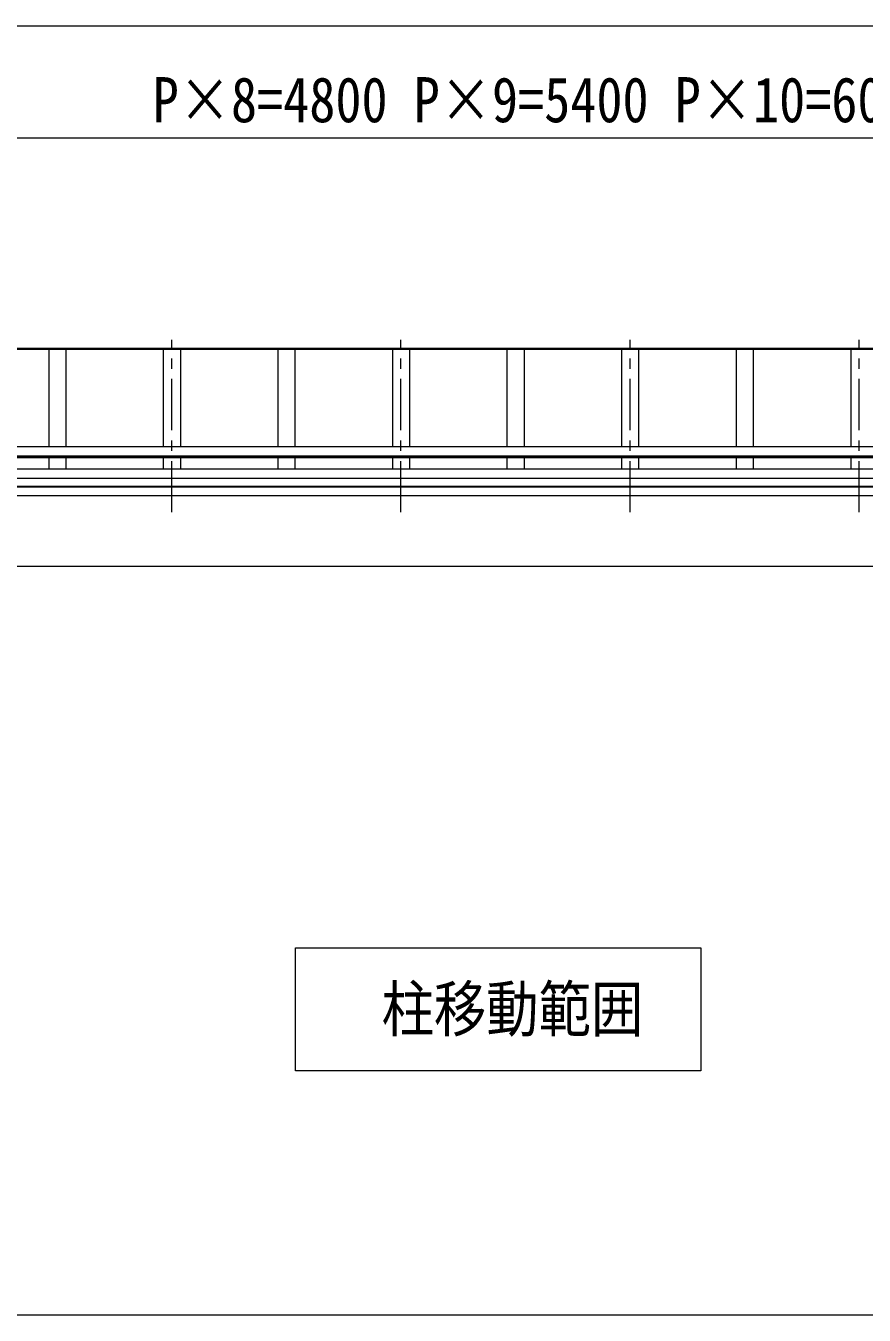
# Model space of a CAD drawing. Units: millimetres, scale not verified. Extents: x -8385 to 8479, y -5853 to 5787.
# Drawn here: x -5934 to -3482, y -2227 to 1544 of the extents above; entities that cross this region are included whole.
import ezdxf
from ezdxf.enums import TextEntityAlignment as Align

# ---------------------------------------------------------------- set-up
doc = ezdxf.new("R2010")
doc.units = ezdxf.units.MM
doc.header["$LTSCALE"] = 30
doc.linetypes.add('CHAIN1', pattern=[8, 5, -1, 1, -1])
for name, color, linetype, lineweight in [('0-0_0', 7, 'CHAIN1', 9), ('0-1_Defpoints', 7, 'Continuous', 9), ('0-2_TEXT1', 4, 'Continuous', 9), ('0-6_ELV2', 4, 'Continuous', 9)]:
    doc.layers.add(name, color=color, linetype=linetype, lineweight=lineweight)
doc.styles.add('ＭＳ ゴシック', font='')
doc.styles.get('ＭＳ ゴシック').set_extended_font_data('MS Gothic')

msp = doc.modelspace()

# ---------------------------------------------------------------- linework, layer by layer
at = {"layer": '0-0_0'}
for p, q in [((-5506.42, 120.98), (-5506.42, 625.17)), ((-4836.42, 120.98), (-4836.42, 625.17)), ((-4166.42, 120.98), (-4166.42, 625.17)), ((-3496.42, 120.98), (-3496.42, 625.17))]:
    msp.add_line(p, q, dxfattribs=at)
at = {"layer": '0-1_Defpoints'}
msp.add_line((-1587.42, -2227.04), (-7415.42, -2227.04), dxfattribs=at)
at = {"layer": '0-2_TEXT1'}
for p, q in [((-1486.42, 596.65), (-7516.42, 596.65)), ((-1489.42, 599.82), (-7513.42, 599.82)), ((-1489.42, 597.54), (-7513.42, 597.54)), ((-5866.42, 596.73), (-5866.42, 312.46)), ((-5816.42, 596.73), (-5816.42, 312.46)), ((-5531.42, 596.73), (-5531.42, 312.46)), ((-5481.42, 596.73), (-5481.42, 312.46)), ((-5196.42, 596.73), (-5196.42, 312.46)), ((-5146.42, 596.73), (-5146.42, 312.46)), ((-4861.42, 596.73), (-4861.42, 312.46)), ((-4811.42, 596.73), (-4811.42, 312.46)), ((-4526.42, 596.73), (-4526.42, 312.46)), ((-4476.42, 596.73), (-4476.42, 312.46)), ((-4191.42, 596.73), (-4191.42, 312.46)), ((-4141.42, 596.73), (-4141.42, 312.46)), ((-3856.42, 596.73), (-3856.42, 312.46)), ((-3806.42, 596.73), (-3806.42, 312.46)), ((-3521.42, 596.73), (-3521.42, 312.46)), ((-1476.32, 312.46), (-7526.52, 312.46)), ((-1476.32, 285.34), (-7526.52, 285.34)), ((-1476.32, 283.59), (-7526.52, 283.59)), ((-1476.32, 280.48), (-7526.52, 280.48)), ((-5866.42, 280.48), (-5866.42, 246.81)), ((-5816.42, 280.48), (-5816.42, 246.81)), ((-5531.42, 280.48), (-5531.42, 246.81)), ((-5481.42, 280.48), (-5481.42, 246.81)), ((-5196.42, 280.48), (-5196.42, 246.81)), ((-5146.42, 280.48), (-5146.42, 246.81)), ((-4861.42, 280.48), (-4861.42, 246.81)), ((-4811.42, 280.48), (-4811.42, 246.81)), ((-4526.42, 280.48), (-4526.42, 246.81)), ((-4476.42, 280.48), (-4476.42, 246.81)), ((-4191.42, 280.48), (-4191.42, 246.81)), ((-4141.42, 280.48), (-4141.42, 246.81)), ((-3856.42, 280.48), (-3856.42, 246.81)), ((-3806.42, 280.48), (-3806.42, 246.81)), ((-3521.42, 280.48), (-3521.42, 246.81)), ((-1489.42, 246.81), (-7513.42, 246.81)), ((-1489.42, 220.29), (-7513.42, 220.29)), ((-1489.42, 219.4), (-7513.42, 219.4)), ((-1489.42, 196.18), (-7513.42, 196.18)), ((-1489.42, 194.25), (-7513.42, 194.25)), ((-1489.42, 169.22), (-7513.42, 169.22)), ((-1466.42, -37.04), (-7445.57, -37.04))]:
    msp.add_line(p, q, dxfattribs=at)
at = {"layer": '0-6_ELV2', "color": 6}
for p, q in [((-7546.42, 1543.79), (-1456.42, 1543.79)), ((-7516.42, 1216.11), (-1486.42, 1216.11))]:
    msp.add_line(p, q, dxfattribs=at)
at = {"layer": '0-6_ELV2', "color": 7}
for p, q in [((-5144.65, -1512.4), (-5144.65, -1152.4)), ((-5144.65, -1152.4), (-3959.71, -1152.4)), ((-3959.71, -1152.4), (-3959.71, -1512.4)), ((-3959.71, -1512.4), (-5144.65, -1512.4))]:
    msp.add_line(p, q, dxfattribs=at)

# ---------------------------------------------------------------- texts
at = {"layer": '0-6_ELV2', "color": 7, "style": 'ＭＳ ゴシック', "width": 0.85}
for s, p in [('P×8=4800 P×9=5400 P×10=6000', (-5562.57, 1222.11)), ('柱移動範囲', (-4893.15, -1437.16))]:
    msp.add_text(s, height=132, dxfattribs=at).set_placement(p, align=Align.BOTTOM_LEFT)

doc.saveas('drawing.dxf')
